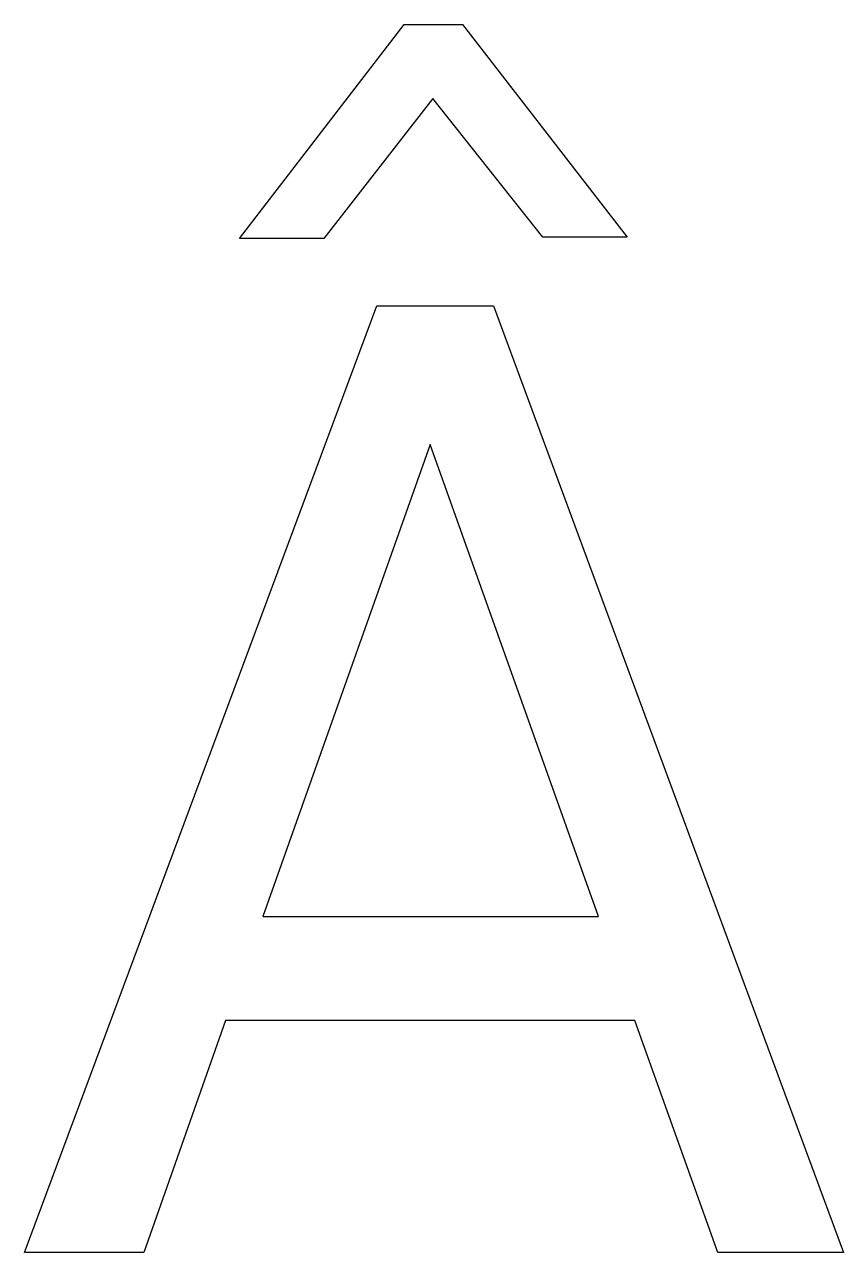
# Model space of a CAD drawing. Extents: x 0.5 to 9.3, y 0 to 13.2.
import ezdxf

# ---------------------------------------------------------------- set-up
doc = ezdxf.new("R2010")
doc.units = 0
doc.layers.get('0').update_dxf_attribs({"linetype": 'CONTINUOUS'})

msp = doc.modelspace()

# ---------------------------------------------------------------- linework, layer by layer
at = {"color": 0}
for p, q in [((2.79167, 10.8611), (4.55556, 13.1528)), ((4.55556, 13.1528), (5.18056, 13.1528)), ((5.18056, 13.1528), (6.94444, 10.875)), ((4.86111, 12.3611), (3.69444, 10.8611)), ((6.04167, 10.875), (4.86111, 12.3611)), ((3.69444, 10.8611), (2.79167, 10.8611)), ((6.94444, 10.875), (6.04167, 10.875)), ((0.486111, 0), (4.26389, 10.1389)), ((4.26389, 10.1389), (5.51389, 10.1389)), ((5.51389, 10.1389), (9.26389, 0)), ((4.83333, 8.65278), (3.04167, 3.59722)), ((6.63889, 3.59722), (4.83333, 8.65278)), ((3.04167, 3.59722), (6.63889, 3.59722)), ((2.63889, 2.48611), (1.76389, 0)), ((7.02778, 2.48611), (2.63889, 2.48611)), ((7.91667, 0), (7.02778, 2.48611)), ((1.76389, 0), (0.486111, 0)), ((9.26389, 0), (7.91667, 0))]:
    msp.add_line(p, q, dxfattribs=at)

doc.saveas('drawing.dxf')
